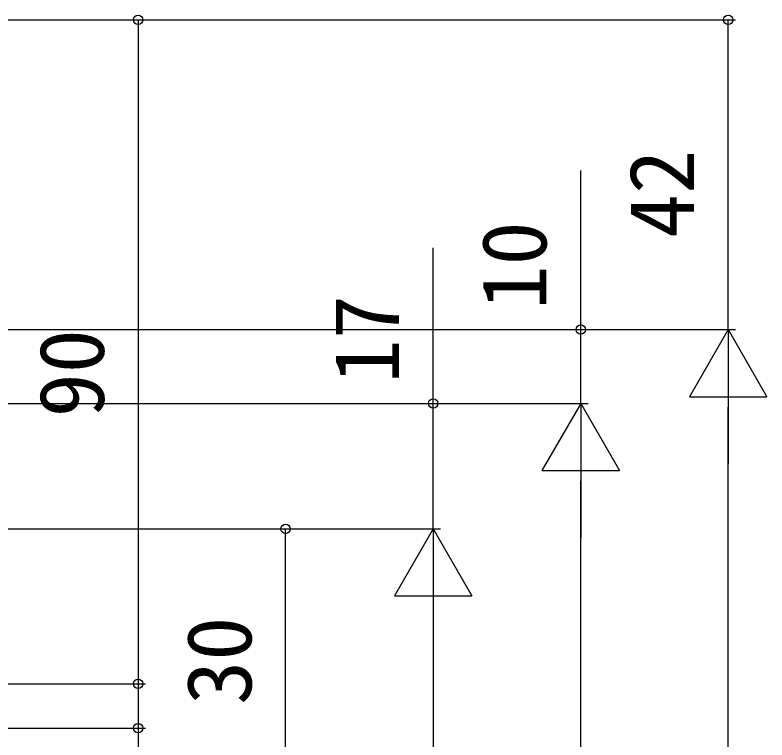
# Model space of a CAD drawing. Units: millimetres, scale not verified. Extents: x -525 to 525, y -783 to 778.
# Drawn here: x -167.7 to -65.8, y 380.6 to 478.8 of the extents above; entities that cross this region are included whole.
import ezdxf
from ezdxf.enums import TextEntityAlignment as Align

# ---------------------------------------------------------------- set-up
doc = ezdxf.new("R2010")
doc.units = ezdxf.units.MM
doc.header["$LTSCALE"] = 4
doc.layers.add('0-6_YKK_D', color=6, linetype='Continuous')
doc.styles.add('ＭＳ ゴシック', font='')
doc.styles.get('ＭＳ ゴシック').set_extended_font_data('MS Gothic')

msp = doc.modelspace()

# ---------------------------------------------------------------- linework, layer by layer
at = {"layer": '0-6_YKK_D'}
for p, q in [((-190, 478.2), (-70, 478.2)), ((-190, 478.2), (-150, 478.2)), ((-151, 478.2), (-151, 388.2)), ((-71, 436.2), (-71, 478.2)), ((-350, 436.2), (-70, 436.2)), ((-350, 436.2), (-70, 436.2)), ((-350, 436.2), (-90, 436.2)), ((-71, 436.2), (-76.25, 427.107)), ((-71, 436.2), (-65.75, 427.107)), ((-71, 436.2), (-71, 418.013)), ((-265.3, 426.2), (-90, 426.2)), ((-265.3, 426.2), (-90, 426.2)), ((-265.3, 426.2), (-110, 426.2)), ((-91, 426.2), (-96.25, 417.107)), ((-91, 426.2), (-85.75, 417.107)), ((-91, 426.2), (-91, 408.013)), ((-76.25, 427.107), (-65.75, 427.107)), ((-71, 69.7), (-71, 425.7)), ((-96.25, 417.107), (-85.75, 417.107)), ((-91, 69.7), (-91, 415.7)), ((-250.5, 409.2), (-110, 409.2)), ((-250.5, 409.2), (-130, 409.2)), ((-250.5, 409.2), (-110, 409.2)), ((-131, 379.2), (-131, 409.2)), ((-111, 409.2), (-116.25, 400.107)), ((-111, 409.2), (-105.75, 400.107)), ((-111, 409.2), (-111, 391.013)), ((-116.25, 400.107), (-105.75, 400.107)), ((-111, 398.7), (-111, 69.7)), ((-196, 388.2), (-150, 388.2)), ((-196, 388.2), (-150, 388.2)), ((-208, 382.2), (-150, 382.2))]:
    msp.add_line(p, q, dxfattribs=at)
for points in [[(-91, 426.2), (-91, 436.2), (-91, 457.75)], [(-111, 409.2), (-111, 426.2), (-111, 447.273)], [(-151, 388.2), (-151, 382.2), (-151, 368.832)]]:
    msp.add_lwpolyline(points, dxfattribs=at)
for centre in [(-151, 478.2), (-71, 478.2), (-91, 436.2), (-111, 426.2), (-131, 409.2), (-151, 388.2), (-151, 388.2), (-151, 382.2)]:
    msp.add_circle(centre, 0.637, dxfattribs=at)

# ---------------------------------------------------------------- texts
at = {"layer": '0-6_YKK_D', "style": 'ＭＳ ゴシック'}
for s, p in [('42', (-73, 448.609)), ('10', (-93, 438.909)), ('17', (-113, 428.909)), ('90', (-153, 424.302)), ('30', (-133, 385.336))]:
    msp.add_text(s, height=8.798, rotation=90, dxfattribs=at).set_placement(p, align=Align.BOTTOM_LEFT)

doc.saveas('drawing.dxf')
